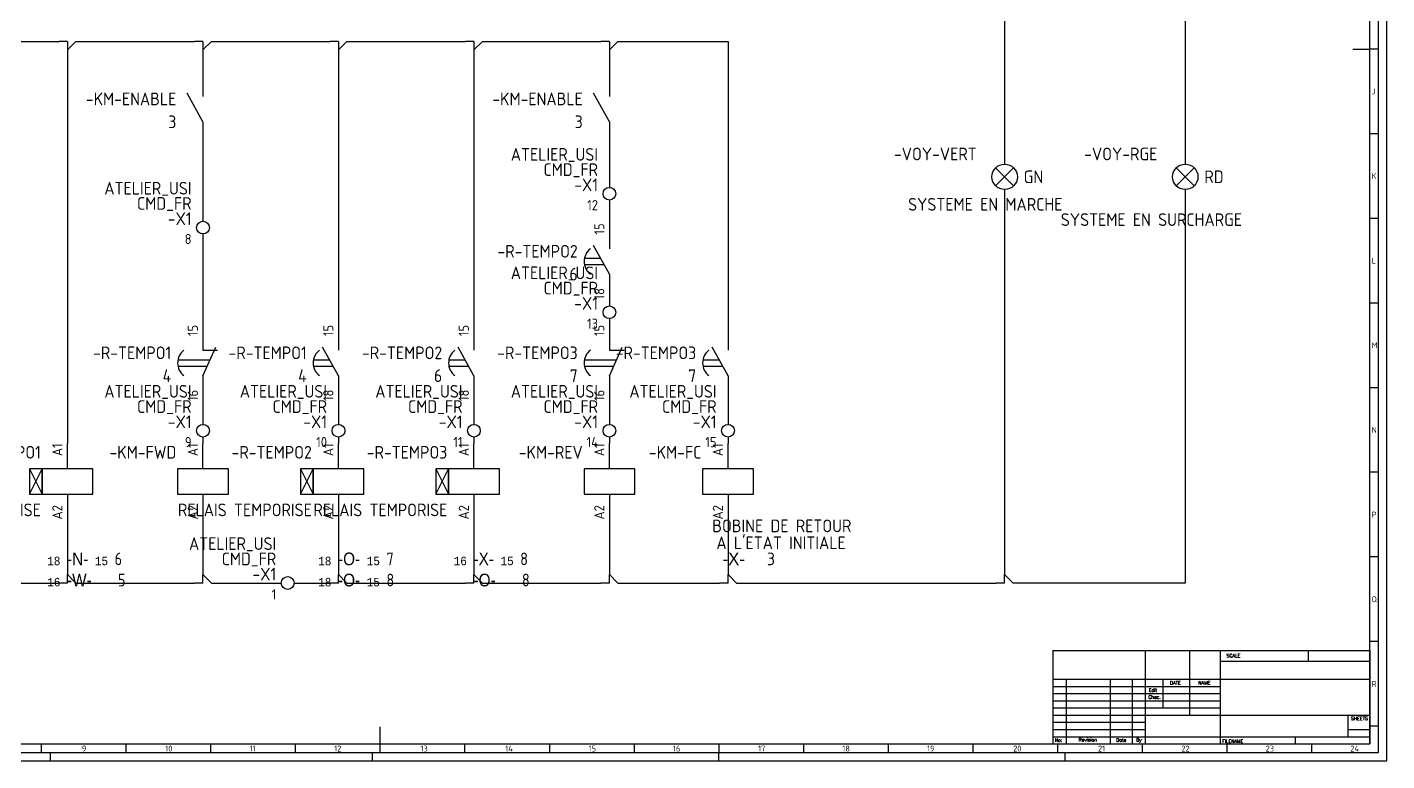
# Model space of a CAD drawing. Header units: millimetres. Extents: x -39 to 1189, y 5 to 846.
# Drawn here: x 386 to 1189, y 5 to 438 of the extents above; entities that cross this region are included whole.
import ezdxf
from ezdxf.enums import TextEntityAlignment as Align

# ---------------------------------------------------------------- set-up
doc = ezdxf.new("R2010")
doc.units = ezdxf.units.MM
doc.header["$LTSCALE"] = 12
for name, color, linetype in [('025', 1, 'Continuous'), ('035', 5, 'Continuous'), ('07', 7, 'Continuous'), ('DESC', 1, 'Continuous'), ('LOC', 8, 'Continuous'), ('MISC', 2, 'Continuous'), ('RED_2.5mm^2', 1, 'Continuous'), ('SYMS', 7, 'Continuous'), ('TAGS', 51, 'Continuous'), ('TERMS', 4, 'Continuous'), ('XREF', 7, 'Continuous'), ('XREFCHILD', 134, 'Continuous')]:
    doc.layers.add(name, color=color, linetype=linetype)
doc.styles.add('ISO Proportional', font='isocp.shx')
doc.styles.add('WD', font='romans.shx')
doc.styles.add('WD_IEC', font='ISOCP2.shx', dxfattribs={"width": 0.9, "height": 4})

# ---------------------------------------------------------------- blocks, each defined once
blk = doc.blocks.new('IEC_border_a0')
at = {"layer": '035'}
for p, q in [((1189, 0), (1189, 841)), ((1183.98, 420.5), (1179, 420.5)), ((1183.98, 420.5), (1179, 420.5)), ((1183.98, 370.5), (1179, 370.5)), ((1183.98, 320.5), (1179, 320.5)), ((1184, 270.46), (1179.02, 270.46)), ((1184, 270.46), (1179.02, 270.46)), ((1184, 220.46), (1179.02, 220.46)), ((1184, 170.46), (1179.02, 170.46)), ((1184, 120.46), (1179.02, 120.46)), ((1184, 70.46), (1179.02, 70.46)), ((1184.02, 20.42), (1179.03, 20.42)), ((394.5, 10), (394.5, 5)), ((444.5, 10), (444.5, 5)), ((494.5, 10), (494.5, 5)), ((544.5, 10), (544.5, 5)), ((594.5, 10), (594.5, 5)), ((644.5, 10), (644.5, 5)), ((694.5, 10), (694.5, 5)), ((744.5, 10), (744.5, 5)), ((744.5, 10), (744.5, 5)), ((794.5, 10), (794.5, 5)), ((844.5, 10), (844.5, 5)), ((894.5, 10), (894.5, 5)), ((944.5, 10), (944.5, 5)), ((994.5, 10), (994.5, 5)), ((1044.5, 10), (1044.5, 5)), ((1094.5, 10), (1094.5, 5)), ((1144.5, 10), (1144.5, 5)), ((0, 0), (1189, 0)), ((400, 0), (400, 5)), ((590, 0), (590, 5)), ((794.5, 0), (794.5, 5)), ((999, 0), (999, 5))]:
    blk.add_line(p, q, dxfattribs=at)
blk.add_lwpolyline([(10, 10), (1179, 10), (1179, 831), (10, 831)], close=True, dxfattribs=at)
at = {"layer": '07'}
for p, q in [((1169, 420.5), (1179, 420.5)), ((594.5, 20), (594.5, 10))]:
    blk.add_line(p, q, dxfattribs=at)
blk.add_lwpolyline([(5, 5), (1184, 5), (1184, 836), (5, 836)], close=True, dxfattribs=at)
at = {"layer": '035', "style": 'ISO Proportional'}
for s, p in [('J', (1180, 393.75)), ('K', (1180, 343.75)), ('L', (1180.02, 293.72)), ('M', (1180.02, 243.72)), ('N', (1180.02, 193.72)), ('P', (1180.02, 143.72)), ('Q', (1180.02, 93.72)), ('R', (1180.03, 43.68)), ('9', (418.46, 5.5)), ('10', (467.72, 5.5)), ('11', (517.49, 5.5)), ('12', (567.49, 5.5)), ('13', (618.42, 5.5)), ('14', (668.46, 5.5)), ('15', (717.72, 5.5)), ('16', (767.49, 5.5)), ('17', (817.72, 5.5)), ('18', (867.49, 5.5)), ('19', (917.49, 5.5)), ('20', (968.42, 5.5)), ('21', (1018.46, 5.5)), ('22', (1067.72, 5.5)), ('23', (1117.49, 5.5)), ('24', (1167.49, 5.5))]:
    blk.add_text(s, height=3.5, dxfattribs=at).set_placement(p)
blk = doc.blocks.new('IEC_tblock_a0')
at = {"layer": '035'}
for p, q in [((-106.6, 55.25), (-106.6, 17)), ((-88.4, 48.88), (0, 48.88)), ((-36.4, 55.25), (-36.4, 48.88)), ((-187.2, 34), (-88.4, 34)), ((-179.4, 38.25), (-179.4, 0)), ((-153.4, 38.25), (-153.4, 0)), ((-140.4, 38.25), (-140.4, 0)), ((-122.2, 38.25), (-122.2, 21.25)), ((-187.2, 29.75), (-88.4, 29.75)), ((-187.2, 25.5), (-88.4, 25.5)), ((-187.2, 21.25), (-88.4, 21.25)), ((-187.2, 17), (-132.6, 17)), ((-187.2, 12.75), (-132.6, 12.75)), ((-187.2, 8.5), (-132.6, 8.5)), ((-13, 8.5), (0, 8.5)), ((-187.2, 4.25), (0, 4.25)), ((-44.2, 4.25), (-44.2, 0))]:
    blk.add_line(p, q, dxfattribs=at)
at = {"layer": '07'}
for p, q in [((-187.2, 55.25), (0, 55.25)), ((-187.2, 55.25), (-187.2, 0)), ((-132.6, 55.25), (-132.6, 0)), ((-88.4, 55.25), (-88.4, 0)), ((0, 55.25), (0, 0)), ((-187.2, 38.25), (0, 38.25)), ((-132.6, 17), (0, 17)), ((-13, 17), (-13, 4.25)), ((-187.2, 0), (0, 0))]:
    blk.add_line(p, q, dxfattribs=at)
at = {"style": 'WD'}
for tag, p in [('SCALE', (-69.88, 51.07)), ('SH', (-8.74, 10.06)), ('FILENAME', (-68.15, 0.8))]:
    blk.add_attdef(tag, p, '', height=2, dxfattribs=at)
for tag, height, p in [('EDDATE', 2, (-114.97, 30.8)), ('EDBY', 2, (-98.02, 30.86)), ('PROJDESC', 5, (-45.9, 29.2)), ('CKDATE', 2, (-114.85, 26.58)), ('CKBY', 2, (-97.88, 26.3)), ('DWGDESC', 5, (-44.85, 19.72)), ('DWGNO', 3.5, (-48.54, 9.46))]:
    blk.add_attdef(tag, text='', height=height, dxfattribs=at).set_placement(p, align=Align.CENTER)
at = {"style": 'WD', "flags": 1}
blk.add_attdef('WD_TB', (-120.95, 11.91), '', height=2, dxfattribs=at)
at = {"layer": '025', "style": 'WD'}
for s, p in [('SCALE', (-80.57, 51.13)), ('NAME', (-97.74, 35.14)), ('No:', (-183.81, 1.19)), ('Revision', (-166.53, 1.47)), ('Date', (-146.79, 1.28)), ('By', (-136.33, 1.37))]:
    blk.add_text(s, height=2, dxfattribs=at).set_placement(p, align=Align.CENTER)
for s, p in [('Edit', (-130.55, 30.72)), ('DATE', (-118, 35)), ('Chec.', (-130.82, 26.72)), ('SHEETS', (-11.17, 14.05)), ('FILENAME', (-87.18, 0.61))]:
    blk.add_text(s, height=2, dxfattribs=at).set_placement(p)
blk = doc.blocks.new('HT0_124')
for p, q in [((0, 0), (-2.5, 0)), ((0, 0), (0, 2.5)), ((0, 2.5), (2.5, 0))]:
    blk.add_line(p, q)
at = {"style": 'WD_IEC', "flags": 1}
for tag, p in [('X4TERM01', (-2.5, 0)), ('X2TERM01', (0, 2.5)), ('WDWSEQ', (1.6, 1.48)), ('X1TERM01', (2.5, 0))]:
    blk.add_attdef(tag, p, '', height=0.4, dxfattribs=at)
blk = doc.blocks.new('HT0_184')
for p, q in [((0, 0), (-2.5, 0)), ((0, 0), (0, -2.5)), ((0, -2.5), (2.5, 0))]:
    blk.add_line(p, q)
at = {"style": 'WD_IEC', "flags": 1}
for tag, p in [('X4TERM01', (-2.5, 0)), ('X1TERM01', (2.5, 0)), ('X8TERM01', (0, -2.5)), ('WDWSEQ', (1.53, -1.26))]:
    blk.add_attdef(tag, p, '', height=0.4, dxfattribs=at)
blk = doc.blocks.new('VTD1N')
for p, q in [((0, 2.5), (0, 7.5)), ((-7.5, -2.5), (-5, 2.5)), ((-7.5, 2.5), (-5, -2.5)), ((0, -2.5), (0, -7.5))]:
    blk.add_line(p, q)
for points in [[(-7.5, 2.5), (-7.5, -2.5), (-5, -2.5), (-5, 2.5)], [(-5, 2.5), (-5, -2.5), (5, -2.5), (5, 2.5)]]:
    blk.add_lwpolyline(points, close=True)
at = {"style": 'WD_IEC'}
for tag, p in [('INST', (-5.25, 10.5)), ('LOC', (-5.25, 7.5)), ('TAG1', (-5.25, 4.5)), ('DESC1', (-5.25, -6.85)), ('DESC2', (-5.25, -9.85)), ('DESC3', (-5.25, -12.85))]:
    blk.add_attdef(tag, text='', height=2.5, dxfattribs=at).set_placement(p, align=Align.RIGHT)
blk.add_attdef('TERM01', text='', height=2, rotation=90, dxfattribs=at).set_placement((-1, 7.5), align=Align.RIGHT)
at = {"style": 'WD_IEC', "flags": 1}
for tag, p, height in [('X2TERM01', (0, 7.5), 0.32), ('X4LINK', (-7.5, 0), 0.32), ('ASSYCODE', (1, -4), 1), ('FAMILY', (1, -5.5), 1), ('X8TERM02', (0, -7.5), 0.32), ('CATDESC', (1, -7), 1)]:
    blk.add_attdef(tag, p, '', height=height, dxfattribs=at)
at = {"style": 'WD_IEC'}
blk.add_attdef('RATING1', text='', height=2.5, dxfattribs=at).set_placement((6.5, 2.5), align=Align.MIDDLE_LEFT)
at = {"style": 'WD_IEC', "flags": 9}
for tag, p in [('MFG', (-8.5, 1)), ('CAT', (-8.5, -1.5))]:
    blk.add_attdef(tag, text='', height=1.5, dxfattribs=at).set_placement(p, align=Align.RIGHT)
at = {"style": 'WD_IEC'}
blk.add_attdef('TERM02', (-1, -7.5), '', height=2, rotation=90, dxfattribs=at)
at = {"style": 'WD_IEC', "width": 0.9, "flags": 1}
blk.add_attdef('X1LINK', (5, 0), '', height=0.32, dxfattribs=at)
at = {"lineweight": 9, "style": 'WD_IEC'}
for tag, p in [('NO', (-5.5, -16.5)), ('NC', (-5.5, -19.5))]:
    blk.add_attdef(tag, text='', height=2.5, dxfattribs=at).set_placement(p, align=Align.TOP_RIGHT)
for tag, p in [('XREFNO', (-4, -16.5)), ('XREFNC', (-4, -19.5))]:
    blk.add_attdef(tag, text='', height=2.5, dxfattribs=at).set_placement(p, align=Align.TOP_LEFT)
blk = doc.blocks.new('VTD21N')
for p, q in [((0, 7.5), (0, 2.5)), ((0, -2.5), (-3.12, 3.12)), ((-4.94, 0.62), (-1.74, 0.62)), ((-4.94, -0.62), (-1.04, -0.62)), ((0, -2.5), (0, -7.5))]:
    blk.add_line(p, q)
blk.add_arc((-1.88, 0), 3.12, 126.8699, 233.1301)
at = {"style": 'WD_IEC'}
for tag, p in [('INST', (-6.25, 7.75)), ('LOC', (-6.25, 4.25)), ('TAG2', (-6.25, 0.75)), ('XREF', (-6.25, -3.75)), ('DESC1', (-5.25, -7.6)), ('DESC2', (-5.25, -11.1)), ('DESC3', (-5.25, -14.6))]:
    blk.add_attdef(tag, text='', height=2.5, dxfattribs=at).set_placement(p, align=Align.RIGHT)
blk.add_attdef('TERM01', text='', height=2, rotation=90, dxfattribs=at).set_placement((-1, 7.5), align=Align.RIGHT)
at = {"style": 'WD_IEC', "flags": 1}
for tag, p, height in [('X2TERM01', (0, 7.5), 0.32), ('X4LINK', (-5.75, 0), 0.32), ('X1LINK', (-0.5, 0), 0.32), ('CONTACT', (4, -4.75), 1), ('FAMILY', (4, -6.25), 1), ('COMMON', (5.25, -6), 1), ('X8TERM02', (0, -7.5), 0.32)]:
    blk.add_attdef(tag, p, '', height=height, dxfattribs=at)
at = {"style": 'WD_IEC'}
blk.add_attdef('TERM02', (-1, -7.5), '', height=2, rotation=90, dxfattribs=at)
blk = doc.blocks.new('VCR1')
for p, q in [((0, 2.5), (0, 7.5)), ((0, -2.5), (0, -7.5))]:
    blk.add_line(p, q)
blk.add_lwpolyline([(-5, 2.5), (-5, -2.5), (5, -2.5), (5, 2.5)], close=True)
at = {"style": 'WD_IEC'}
for tag, p in [('INST', (-5.25, 11.5)), ('LOC', (-5.25, 8)), ('TAG1', (-5.25, 4.5)), ('DESC1', (-5.25, -6.85)), ('DESC2', (-5.25, -10.35)), ('DESC3', (-5.25, -13.85))]:
    blk.add_attdef(tag, text='', height=2.5, dxfattribs=at).set_placement(p, align=Align.RIGHT)
blk.add_attdef('TERM01', text='', height=2, rotation=90, dxfattribs=at).set_placement((-1, 7.5), align=Align.RIGHT)
at = {"style": 'WD_IEC', "flags": 1}
for tag, p, height in [('X2TERM01', (0, 7.5), 0.32), ('X4LINK', (-5, 0), 0.32), ('X1LINK', (5, 0), 0.32), ('ASSYCODE', (1, -4), 1), ('FAMILY', (1, -5.5), 1), ('X8TERM02', (0, -7.5), 0.32), ('CATDESC', (1, -7), 1)]:
    blk.add_attdef(tag, p, '', height=height, dxfattribs=at)
at = {"style": 'WD_IEC', "flags": 9}
for tag, p in [('MFG', (-6, 1)), ('CAT', (-6, -1.5))]:
    blk.add_attdef(tag, text='', height=1.5, dxfattribs=at).set_placement(p, align=Align.RIGHT)
at = {"style": 'WD_IEC'}
blk.add_attdef('TERM02', (-1, -7.5), '', height=2, rotation=90, dxfattribs=at)
at = {"lineweight": 9, "style": 'WD_IEC'}
for tag, p in [('NO', (-5.5, -16.5)), ('NC', (-5.5, -20))]:
    blk.add_attdef(tag, text='', height=2.5, dxfattribs=at).set_placement(p, align=Align.TOP_RIGHT)
for tag, p in [('XREFNO', (-4, -16.5)), ('XREFNC', (-4, -20))]:
    blk.add_attdef(tag, text='', height=2.5, dxfattribs=at).set_placement(p, align=Align.TOP_LEFT)
blk = doc.blocks.new('VTD22N')
for p, q in [((0, 7.5), (0, 2.5)), ((0, -2.5), (2.5, 3.12)), ((-4.94, 0.62), (1.39, 0.62)), ((0, 2.5), (2.87, 2.5)), ((-4.94, -0.62), (0.83, -0.62)), ((0, -2.5), (0, -7.5))]:
    blk.add_line(p, q)
blk.add_arc((-1.88, 0), 3.12, 126.8699, 233.1301)
at = {"style": 'WD_IEC'}
for tag, p in [('INST', (-6.25, 7.75)), ('LOC', (-6.25, 4.25)), ('TAG2', (-6.25, 0.75)), ('XREF', (-6.25, -3.75)), ('DESC1', (-5.25, -7.6)), ('DESC2', (-5.25, -11.1)), ('DESC3', (-5.25, -14.6))]:
    blk.add_attdef(tag, text='', height=2.5, dxfattribs=at).set_placement(p, align=Align.RIGHT)
blk.add_attdef('TERM01', text='', height=2, rotation=90, dxfattribs=at).set_placement((-1, 7.5), align=Align.RIGHT)
at = {"style": 'WD_IEC', "flags": 1}
for tag, p, height in [('X2TERM01', (0, 7.5), 0.32), ('X4LINK', (-5.75, 0), 0.32), ('X1LINK', (1.11, 0), 0.32), ('CONTACT', (4, -4.75), 1), ('FAMILY', (4, -6.25), 1), ('COMMON', (5.25, -6), 1), ('X8TERM02', (0, -7.5), 0.32)]:
    blk.add_attdef(tag, p, '', height=height, dxfattribs=at)
at = {"style": 'WD_IEC'}
blk.add_attdef('TERM02', (-1, -7.5), '', height=2, rotation=90, dxfattribs=at)
blk = doc.blocks.new('VCR21')
for p, q in [((0, 7.5), (0, 2.5)), ((0, -2.5), (-3.12, 3.12)), ((0, -2.5), (0, -7.5))]:
    blk.add_line(p, q)
at = {"style": 'WD_IEC'}
for tag, p in [('INST', (-5.25, 6.75)), ('LOC', (-5.25, 3.75)), ('TAG2', (-5.25, 0.75)), ('XREF', (-5.25, -3.75)), ('DESC1', (-5.25, -6.75)), ('DESC2', (-5.25, -9.75)), ('DESC3', (-5.25, -12.75))]:
    blk.add_attdef(tag, text='', height=2.5, dxfattribs=at).set_placement(p, align=Align.RIGHT)
blk.add_attdef('TERM01', text='', height=2, rotation=90, dxfattribs=at).set_placement((-1, 7.5), align=Align.RIGHT)
at = {"style": 'WD_IEC', "flags": 1}
for tag, p, height in [('X2TERM01', (0, 7.5), 0.32), ('X4LINK', (-2.75, 0), 0.32), ('X1LINK', (-0.5, 0), 0.32), ('CONTACT', (4, -3.5), 1), ('FAMILY', (4, -5), 1), ('COMMON', (5.25, -4.75), 1), ('X8TERM02', (0, -7.5), 0.32)]:
    blk.add_attdef(tag, p, '', height=height, dxfattribs=at)
at = {"style": 'WD_IEC'}
blk.add_attdef('TERM02', (-1, -7.5), '', height=2, rotation=90, dxfattribs=at)
blk = doc.blocks.new('VLT1G')
for p, q in [((0, 7.5), (0, 2.5)), ((-1.77, -1.77), (1.77, 1.77)), ((1.77, -1.77), (-1.77, 1.77)), ((0, -2.5), (0, -7.5))]:
    blk.add_line(p, q)
blk.add_circle((0, 0), 2.5)
at = {"style": 'WD_IEC'}
for tag, p in [('INST', (-5.5, 10.25)), ('LOC', (-5.5, 6.75)), ('TAG1', (-5.5, 3.25)), ('DESC1', (-5.5, -6.35)), ('DESC2', (-5.5, -9.85)), ('DESC3', (-5.5, -13.35))]:
    blk.add_attdef(tag, text='', height=2.5, dxfattribs=at).set_placement(p, align=Align.RIGHT)
blk.add_attdef('TERM01', text='', height=2, rotation=90, dxfattribs=at).set_placement((-1, 7.5), align=Align.RIGHT)
at = {"style": 'WD_IEC', "flags": 1}
for tag, p, height in [('X2TERM01', (0, 7.5), 0.32), ('X4LINK', (-3, 0), 0.32), ('X1LINK', (3, 0), 0.32), ('ASSYCODE', (1, -4), 1), ('FAMILY', (1, -5.5), 1), ('X8TERM02', (0, -7.5), 0.32), ('CATDESC', (1, -7), 1)]:
    blk.add_attdef(tag, p, '', height=height, dxfattribs=at)
at = {"style": 'WD_IEC', "flags": 9}
for tag, p in [('MFG', (-6, -0.25)), ('CAT', (-6, -2.75))]:
    blk.add_attdef(tag, text='', height=1.5, dxfattribs=at).set_placement(p, align=Align.RIGHT)
at = {"style": 'WD_IEC'}
blk.add_attdef('TERM02', (-1, -7.5), '', height=2, rotation=90, dxfattribs=at)
at = {"lineweight": 13, "style": 'WD_IEC'}
blk.add_attdef('COLOR', text='', height=2.5, dxfattribs=at).set_placement((3.75, 0), align=Align.MIDDLE_LEFT)
at = {"lineweight": 15, "style": 'WD_IEC'}
for tag, p in [('XREF', (-5.5, -18)), ('WDTAGALT', (-5.5, -21))]:
    blk.add_attdef(tag, text='', height=2.5, dxfattribs=at).set_placement(p, align=Align.RIGHT)
blk = doc.blocks.new('VLT1R')
for p, q in [((0, 7.5), (0, 2.5)), ((-1.77, -1.77), (1.77, 1.77)), ((1.77, -1.77), (-1.77, 1.77)), ((0, -2.5), (0, -7.5))]:
    blk.add_line(p, q)
blk.add_circle((0, 0), 2.5)
at = {"style": 'WD_IEC'}
for tag, p in [('INST', (-5.5, 10.25)), ('LOC', (-5.5, 6.75)), ('TAG1', (-5.5, 3.25)), ('DESC1', (-5.5, -6.35)), ('DESC2', (-5.5, -9.85)), ('DESC3', (-5.5, -13.35))]:
    blk.add_attdef(tag, text='', height=2.5, dxfattribs=at).set_placement(p, align=Align.RIGHT)
blk.add_attdef('TERM01', text='', height=2, rotation=90, dxfattribs=at).set_placement((-1, 7.5), align=Align.RIGHT)
at = {"style": 'WD_IEC', "flags": 1}
for tag, p, height in [('X2TERM01', (0, 7.5), 0.32), ('X4LINK', (-3, 0), 0.32), ('X1LINK', (3, 0), 0.32), ('ASSYCODE', (1, -4), 1), ('FAMILY', (1, -5.5), 1), ('X8TERM02', (0, -7.5), 0.32), ('CATDESC', (1, -7), 1)]:
    blk.add_attdef(tag, p, '', height=height, dxfattribs=at)
at = {"style": 'WD_IEC', "flags": 9}
for tag, p in [('MFG', (-6, -0.25)), ('CAT', (-6, -2.75))]:
    blk.add_attdef(tag, text='', height=1.5, dxfattribs=at).set_placement(p, align=Align.RIGHT)
at = {"style": 'WD_IEC'}
blk.add_attdef('TERM02', (-1, -7.5), '', height=2, rotation=90, dxfattribs=at)
at = {"lineweight": 13, "style": 'WD_IEC'}
blk.add_attdef('COLOR', text='', height=2.5, dxfattribs=at).set_placement((3.75, 0), align=Align.MIDDLE_LEFT)
at = {"lineweight": 15, "style": 'WD_IEC'}
for tag, p in [('XREF', (-5.5, -18)), ('WDTAGALT', (-5.5, -22))]:
    blk.add_attdef(tag, text='', height=2.5, dxfattribs=at).set_placement(p, align=Align.RIGHT)
blk = doc.blocks.new('HT0002')
blk.add_circle((0, 0), 1.25)
at = {"style": 'WD_IEC', "flags": 1}
for tag, p, height in [('ASSYCODE', (2.75, 10.75), 1), ('CATDESC', (2.75, 9.25), 1), ('MFG', (2.75, 7.25), 1.5), ('CAT', (2.75, 4.75), 1.5), ('X4PIN01', (-1.25, 1), 0.25), ('X4TERM01', (-1.25, 0), 0.25), ('X4TERMDESC01', (-1.25, 0.5), 0.4), ('STRIPSEQ', (0, 0), 0.025), ('X2PIN01', (0, 2.25), 0.25), ('X2TERM01', (0, 1.25), 0.25), ('X8PIN01', (0, -0.25), 0.25), ('X2TERMDESC01', (0, 1.75), 0.4), ('X1PIN01', (1.25, 1), 0.25), ('X1TERM01', (1.25, 0), 0.25), ('X1TERMDESC01', (1.25, 0.5), 0.4), ('LINKTERM', (0, -0.04), 0.025), ('X8TERM01', (0, -1.25), 0.25), ('X8TERMDESC01', (0, -0.75), 0.4)]:
    blk.add_attdef(tag, p, '', height=height, dxfattribs=at)
at = {"style": 'WD_IEC'}
for tag, p in [('INST', (-2.25, 6.5)), ('LOC', (-2.25, 3.5)), ('DESC1', (-2.25, -6.25)), ('DESC2', (-2.25, -9.25)), ('DESC3', (-2.25, -12.25))]:
    blk.add_attdef(tag, text='', height=2.5, dxfattribs=at).set_placement(p, align=Align.RIGHT)
at = {"style": 'WD_IEC', "flags": 8}
for tag, height, p in [('TAGSTRIP', 2.5, (-2.25, 0.5)), ('TERM01', 2, (-2.25, -3.25))]:
    blk.add_attdef(tag, text='', height=height, dxfattribs=at).set_placement(p, align=Align.RIGHT)
blk = doc.blocks.new('VT0002')
blk.add_circle((0, 0), 1.25)
at = {"style": 'WD_IEC', "flags": 1}
for tag, p, height in [('ASSYCODE', (2.75, 10.75), 1), ('CATDESC', (2.75, 9.25), 1), ('MFG', (2.75, 7.25), 1.5), ('CAT', (2.75, 4.75), 1.5), ('X4PIN01', (-1.25, 1), 0.25), ('X4TERM01', (-1.25, 0), 0.25), ('X4TERMDESC01', (-1.25, 0.5), 0.4), ('STRIPSEQ', (0, 0), 0.025), ('X2PIN01', (0, 2.25), 0.25), ('X2TERM01', (0, 1.25), 0.25), ('X8PIN01', (0, -0.25), 0.25), ('X2TERMDESC01', (0, 1.75), 0.4), ('X1PIN01', (1.25, 1), 0.25), ('X1TERM01', (1.25, 0), 0.25), ('X1TERMDESC01', (1.25, 0.5), 0.4), ('LINKTERM', (0, -0.04), 0.025), ('X8TERM01', (0, -1.25), 0.25), ('X8TERMDESC01', (0, -0.75), 0.4)]:
    blk.add_attdef(tag, p, '', height=height, dxfattribs=at)
at = {"style": 'WD_IEC'}
for tag, p in [('INST', (-2.25, 6.5)), ('LOC', (-2.25, 3.5)), ('DESC1', (-2.25, -6.25)), ('DESC2', (-2.25, -9.25)), ('DESC3', (-2.25, -12.25))]:
    blk.add_attdef(tag, text='', height=2.5, dxfattribs=at).set_placement(p, align=Align.RIGHT)
at = {"style": 'WD_IEC', "flags": 8}
for tag, height, p in [('TAGSTRIP', 2.5, (-2.25, 0.5)), ('TERM01', 2, (-2.25, -3.25))]:
    blk.add_attdef(tag, text='', height=height, dxfattribs=at).set_placement(p, align=Align.RIGHT)

msp = doc.modelspace()

# ---------------------------------------------------------------- linework, layer by layer
at = {"layer": 'RED_2.5mm^2'}
for p, q in [((963.35, 476.25), (963.35, 372.5)), ((1070, 476.25), (1070, 372.5)), ((360, 430), (405, 430)), ((415, 430), (485, 430)), ((495, 430), (565, 430)), ((575, 430), (645, 430)), ((655, 430), (725, 430)), ((735, 430), (800, 430)), ((800, 430), (800, 262.5)), ((410, 425), (410, 192.5)), ((490, 425), (490, 412.5)), ((570, 425), (570, 262.5)), ((650, 425), (650, 262.5)), ((730, 425), (730, 412.5)), ((490, 367.5), (490, 323.75)), ((730, 367.5), (730, 343.75)), ((730, 336.25), (730, 322.5)), ((963.35, 327.5), (963.35, 115)), ((1070, 327.5), (1070, 110)), ((490, 316.25), (490, 262.5)), ((730, 277.5), (730, 273.75)), ((730, 266.25), (730, 262.5)), ((490, 217.5), (490, 203.75)), ((570, 217.5), (570, 203.75)), ((650, 217.5), (650, 203.75)), ((730, 217.5), (730, 203.75)), ((800, 217.5), (800, 203.75)), ((490, 196.25), (490, 192.5)), ((570, 196.25), (570, 192.5)), ((650, 196.25), (650, 192.5)), ((730, 196.25), (730, 192.5)), ((800, 196.25), (800, 192.5)), ((410, 147.5), (410, 115)), ((490, 147.5), (490, 115)), ((570, 147.5), (570, 115)), ((650, 147.5), (650, 115)), ((730, 147.5), (730, 115)), ((800, 147.5), (800, 115)), ((295, 110), (405, 110)), ((415, 110), (485, 110)), ((495, 110), (536.25, 110)), ((543.75, 110), (565, 110)), ((575, 110), (645, 110)), ((655, 110), (725, 110)), ((735, 110), (795, 110)), ((805, 110), (958.35, 110)), ((970.25, 110), (968.35, 110)), ((975.51, 110), (970.25, 110)), ((1070, 110), (975.51, 110))]:
    msp.add_line(p, q, dxfattribs=at)

# ---------------------------------------------------------------- block references
for name, p in [('IEC_border_a0', (0, 4.94)), ('IEC_tblock_a0', (1179, 14.94))]:
    msp.add_blockref(name, p)
at = {"layer": 'RED_2.5mm^2', "xscale": 2, "yscale": 2, "zscale": 2}
for name, p in [('HT0_184', (410, 430)), ('HT0_184', (490, 430)), ('HT0_184', (570, 430)), ('HT0_184', (650, 430)), ('HT0_184', (730, 430)), ('HT0_124', (410, 110)), ('HT0_124', (490, 110)), ('HT0_124', (570, 110)), ('HT0_124', (650, 110)), ('HT0_124', (730, 110)), ('HT0_124', (800, 110)), ('HT0_124', (963.35, 110))]:
    msp.add_blockref(name, p, dxfattribs=at)
at = {"layer": 'SYMS'}
ref = msp.add_blockref('VCR21', (490, 390), dxfattribs=dict(at, xscale=3, yscale=3, zscale=3))
ref.add_attrib('XREF', '3', dxfattribs={"layer": 'XREFCHILD', "height": 7.5, "style": 'WD_IEC'}).set_placement((474.25, 378.75), align=Align.RIGHT)
ref.add_attrib('TAG2', '-KM-ENABLE', dxfattribs={"layer": 'TAGS', "height": 7.5, "style": 'WD_IEC'}).set_placement((474.25, 392.25), align=Align.RIGHT)
ref = msp.add_blockref('VCR21', (730, 390), dxfattribs=dict(at, xscale=3, yscale=3, zscale=3))
ref.add_attrib('XREF', '3', dxfattribs={"layer": 'XREFCHILD', "height": 7.5, "style": 'WD_IEC'}).set_placement((714.25, 378.75), align=Align.RIGHT)
ref.add_attrib('TAG2', '-KM-ENABLE', dxfattribs={"layer": 'TAGS', "height": 7.5, "style": 'WD_IEC'}).set_placement((714.25, 392.25), align=Align.RIGHT)
ref = msp.add_blockref('VLT1G', (963.35, 350), dxfattribs=dict(at, xscale=3, yscale=3, zscale=3))
ref.add_attrib('DESC1', 'SYSTEME EN MARCHE', dxfattribs={"layer": 'DESC', "height": 7.5, "style": 'WD_IEC'}).set_placement((997.48, 330), align=Align.RIGHT)
ref.add_attrib('COLOR', 'GN', dxfattribs={"layer": 'MISC', "lineweight": 13, "height": 7.5, "style": 'WD_IEC'}).set_placement((974.6, 350), align=Align.MIDDLE_LEFT)
ref.add_attrib('TAG1', '-VOY-VERT', dxfattribs={"layer": 'TAGS', "height": 7.5, "style": 'WD_IEC'}).set_placement((946.85, 359.75), align=Align.RIGHT)
ref = msp.add_blockref('VLT1R', (1070, 350), dxfattribs=dict(at, xscale=3, yscale=3, zscale=3))
ref.add_attrib('DESC1', 'SYSTEME EN SURCHARGE', dxfattribs={"layer": 'DESC', "height": 7.5, "style": 'WD_IEC'}).set_placement((1103.5, 320.95), align=Align.RIGHT)
ref.add_attrib('COLOR', 'RD', dxfattribs={"layer": 'MISC', "lineweight": 13, "height": 7.5, "style": 'WD_IEC'}).set_placement((1081.25, 350), align=Align.MIDDLE_LEFT)
ref.add_attrib('TAG1', '-VOY-RGE', dxfattribs={"layer": 'TAGS', "height": 7.5, "style": 'WD_IEC'}).set_placement((1053.5, 359.75), align=Align.RIGHT)
ref = msp.add_blockref('VT0002', (730, 340), dxfattribs=dict(at, xscale=3, yscale=3, zscale=3))
ref.add_attrib('TERM01', '12', dxfattribs={"layer": 'TERMS', "height": 6, "style": 'WD_IEC', "flags": 8}).set_placement((723.25, 330.25), align=Align.RIGHT)
ref.add_attrib('LOC', 'CMD_FR', dxfattribs={"layer": 'LOC', "height": 7.5, "style": 'WD_IEC'}).set_placement((723.25, 350.5), align=Align.RIGHT)
ref.add_attrib('INST', 'ATELIER_USI', dxfattribs={"layer": 'LOC', "height": 7.5, "style": 'WD_IEC'}).set_placement((723.25, 359.5), align=Align.RIGHT)
ref.add_attrib('TAGSTRIP', '-X1', dxfattribs={"layer": 'TAGS', "height": 7.5, "style": 'WD_IEC', "flags": 8}).set_placement((723.25, 341.5), align=Align.RIGHT)
ref = msp.add_blockref('VT0002', (490, 320), dxfattribs=dict(at, xscale=3, yscale=3, zscale=3))
ref.add_attrib('TERM01', '8', dxfattribs={"layer": 'TERMS', "height": 6, "style": 'WD_IEC', "flags": 8}).set_placement((483.25, 310.25), align=Align.RIGHT)
ref.add_attrib('LOC', 'CMD_FR', dxfattribs={"layer": 'LOC', "height": 7.5, "style": 'WD_IEC'}).set_placement((483.25, 330.5), align=Align.RIGHT)
ref.add_attrib('INST', 'ATELIER_USI', dxfattribs={"layer": 'LOC', "height": 7.5, "style": 'WD_IEC'}).set_placement((483.25, 339.5), align=Align.RIGHT)
ref.add_attrib('TAGSTRIP', '-X1', dxfattribs={"layer": 'TAGS', "height": 7.5, "style": 'WD_IEC', "flags": 8}).set_placement((483.25, 321.5), align=Align.RIGHT)
ref = msp.add_blockref('VTD21N', (730, 300), dxfattribs=dict(at, xscale=3, yscale=3, zscale=3))
ref.add_attrib('TERM02', '18', (727, 277.5), dxfattribs={"layer": 'TERMS', "height": 6, "rotation": 90, "style": 'WD_IEC'})
ref.add_attrib('TERM01', '15', dxfattribs={"layer": 'TERMS', "height": 6, "rotation": 90, "style": 'WD_IEC'}).set_placement((727, 322.5), align=Align.RIGHT)
ref.add_attrib('XREF', '6', dxfattribs={"layer": 'XREFCHILD', "height": 7.5, "style": 'WD_IEC'}).set_placement((711.25, 288.75), align=Align.RIGHT)
ref.add_attrib('TAG2', '-R-TEMPO2', dxfattribs={"layer": 'TAGS', "height": 7.5, "style": 'WD_IEC'}).set_placement((711.25, 302.25), align=Align.RIGHT)
ref = msp.add_blockref('VT0002', (730, 270), dxfattribs=dict(at, xscale=3, yscale=3, zscale=3))
ref.add_attrib('TERM01', '13', dxfattribs={"layer": 'TERMS', "height": 6, "style": 'WD_IEC', "flags": 8}).set_placement((723.25, 260.25), align=Align.RIGHT)
ref.add_attrib('LOC', 'CMD_FR', dxfattribs={"layer": 'LOC', "height": 7.5, "style": 'WD_IEC'}).set_placement((723.25, 280.5), align=Align.RIGHT)
ref.add_attrib('INST', 'ATELIER_USI', dxfattribs={"layer": 'LOC', "height": 7.5, "style": 'WD_IEC'}).set_placement((723.25, 289.5), align=Align.RIGHT)
ref.add_attrib('TAGSTRIP', '-X1', dxfattribs={"layer": 'TAGS', "height": 7.5, "style": 'WD_IEC', "flags": 8}).set_placement((723.25, 271.5), align=Align.RIGHT)
ref = msp.add_blockref('VTD22N', (490, 240), dxfattribs=dict(at, xscale=3, yscale=3, zscale=3))
ref.add_attrib('TERM02', '16', (487, 217.5), dxfattribs={"layer": 'TERMS', "height": 6, "rotation": 90, "style": 'WD_IEC'})
ref.add_attrib('TERM01', '15', dxfattribs={"layer": 'TERMS', "height": 6, "rotation": 90, "style": 'WD_IEC'}).set_placement((487, 262.5), align=Align.RIGHT)
ref.add_attrib('XREF', '4', dxfattribs={"layer": 'XREFCHILD', "height": 7.5, "style": 'WD_IEC'}).set_placement((471.25, 228.75), align=Align.RIGHT)
ref.add_attrib('TAG2', '-R-TEMPO1', dxfattribs={"layer": 'TAGS', "height": 7.5, "style": 'WD_IEC'}).set_placement((471.25, 242.25), align=Align.RIGHT)
ref = msp.add_blockref('VTD21N', (570, 240), dxfattribs=dict(at, xscale=3, yscale=3, zscale=3))
ref.add_attrib('TERM02', '18', (567, 217.5), dxfattribs={"layer": 'TERMS', "height": 6, "rotation": 90, "style": 'WD_IEC'})
ref.add_attrib('TERM01', '15', dxfattribs={"layer": 'TERMS', "height": 6, "rotation": 90, "style": 'WD_IEC'}).set_placement((567, 262.5), align=Align.RIGHT)
ref.add_attrib('XREF', '4', dxfattribs={"layer": 'XREFCHILD', "height": 7.5, "style": 'WD_IEC'}).set_placement((551.25, 228.75), align=Align.RIGHT)
ref.add_attrib('TAG2', '-R-TEMPO1', dxfattribs={"layer": 'TAGS', "height": 7.5, "style": 'WD_IEC'}).set_placement((551.25, 242.25), align=Align.RIGHT)
ref = msp.add_blockref('VTD21N', (650, 240), dxfattribs=dict(at, xscale=3, yscale=3, zscale=3))
ref.add_attrib('TERM02', '18', (647, 217.5), dxfattribs={"layer": 'TERMS', "height": 6, "rotation": 90, "style": 'WD_IEC'})
ref.add_attrib('TERM01', '15', dxfattribs={"layer": 'TERMS', "height": 6, "rotation": 90, "style": 'WD_IEC'}).set_placement((647, 262.5), align=Align.RIGHT)
ref.add_attrib('XREF', '6', dxfattribs={"layer": 'XREFCHILD', "height": 7.5, "style": 'WD_IEC'}).set_placement((631.25, 228.75), align=Align.RIGHT)
ref.add_attrib('TAG2', '-R-TEMPO2', dxfattribs={"layer": 'TAGS', "height": 7.5, "style": 'WD_IEC'}).set_placement((631.25, 242.25), align=Align.RIGHT)
ref = msp.add_blockref('VTD22N', (730, 240), dxfattribs=dict(at, xscale=3, yscale=3, zscale=3))
ref.add_attrib('TERM02', '16', (727, 217.5), dxfattribs={"layer": 'TERMS', "height": 6, "rotation": 90, "style": 'WD_IEC'})
ref.add_attrib('TERM01', '15', dxfattribs={"layer": 'TERMS', "height": 6, "rotation": 90, "style": 'WD_IEC'}).set_placement((727, 262.5), align=Align.RIGHT)
ref.add_attrib('XREF', '7', dxfattribs={"layer": 'XREFCHILD', "height": 7.5, "style": 'WD_IEC'}).set_placement((711.25, 228.75), align=Align.RIGHT)
ref.add_attrib('TAG2', '-R-TEMPO3', dxfattribs={"layer": 'TAGS', "height": 7.5, "style": 'WD_IEC'}).set_placement((711.25, 242.25), align=Align.RIGHT)
ref = msp.add_blockref('VTD21N', (800, 240), dxfattribs=dict(at, xscale=3, yscale=3, zscale=3))
ref.add_attrib('XREF', '7', dxfattribs={"layer": 'XREFCHILD', "height": 7.5, "style": 'WD_IEC'}).set_placement((781.25, 228.75), align=Align.RIGHT)
ref.add_attrib('TAG2', '-R-TEMPO3', dxfattribs={"layer": 'TAGS', "height": 7.5, "style": 'WD_IEC'}).set_placement((781.25, 242.25), align=Align.RIGHT)
ref = msp.add_blockref('VT0002', (490, 200), dxfattribs=dict(at, xscale=3, yscale=3, zscale=3))
ref.add_attrib('TERM01', '9', dxfattribs={"layer": 'TERMS', "height": 6, "style": 'WD_IEC', "flags": 8}).set_placement((483.25, 190.25), align=Align.RIGHT)
ref.add_attrib('LOC', 'CMD_FR', dxfattribs={"layer": 'LOC', "height": 7.5, "style": 'WD_IEC'}).set_placement((483.25, 210.5), align=Align.RIGHT)
ref.add_attrib('INST', 'ATELIER_USI', dxfattribs={"layer": 'LOC', "height": 7.5, "style": 'WD_IEC'}).set_placement((483.25, 219.5), align=Align.RIGHT)
ref.add_attrib('TAGSTRIP', '-X1', dxfattribs={"layer": 'TAGS', "height": 7.5, "style": 'WD_IEC', "flags": 8}).set_placement((483.25, 201.5), align=Align.RIGHT)
ref = msp.add_blockref('VT0002', (570, 200), dxfattribs=dict(at, xscale=3, yscale=3, zscale=3))
ref.add_attrib('TERM01', '10', dxfattribs={"layer": 'TERMS', "height": 6, "style": 'WD_IEC', "flags": 8}).set_placement((563.25, 190.25), align=Align.RIGHT)
ref.add_attrib('LOC', 'CMD_FR', dxfattribs={"layer": 'LOC', "height": 7.5, "style": 'WD_IEC'}).set_placement((563.25, 210.5), align=Align.RIGHT)
ref.add_attrib('INST', 'ATELIER_USI', dxfattribs={"layer": 'LOC', "height": 7.5, "style": 'WD_IEC'}).set_placement((563.25, 219.5), align=Align.RIGHT)
ref.add_attrib('TAGSTRIP', '-X1', dxfattribs={"layer": 'TAGS', "height": 7.5, "style": 'WD_IEC', "flags": 8}).set_placement((563.25, 201.5), align=Align.RIGHT)
ref = msp.add_blockref('VT0002', (650, 200), dxfattribs=dict(at, xscale=3, yscale=3, zscale=3))
ref.add_attrib('TERM01', '11', dxfattribs={"layer": 'TERMS', "height": 6, "style": 'WD_IEC', "flags": 8}).set_placement((643.25, 190.25), align=Align.RIGHT)
ref.add_attrib('LOC', 'CMD_FR', dxfattribs={"layer": 'LOC', "height": 7.5, "style": 'WD_IEC'}).set_placement((643.25, 210.5), align=Align.RIGHT)
ref.add_attrib('INST', 'ATELIER_USI', dxfattribs={"layer": 'LOC', "height": 7.5, "style": 'WD_IEC'}).set_placement((643.25, 219.5), align=Align.RIGHT)
ref.add_attrib('TAGSTRIP', '-X1', dxfattribs={"layer": 'TAGS', "height": 7.5, "style": 'WD_IEC', "flags": 8}).set_placement((643.25, 201.5), align=Align.RIGHT)
ref = msp.add_blockref('VT0002', (730, 200), dxfattribs=dict(at, xscale=3, yscale=3, zscale=3))
ref.add_attrib('TERM01', '14', dxfattribs={"layer": 'TERMS', "height": 6, "style": 'WD_IEC', "flags": 8}).set_placement((723.25, 190.25), align=Align.RIGHT)
ref.add_attrib('LOC', 'CMD_FR', dxfattribs={"layer": 'LOC', "height": 7.5, "style": 'WD_IEC'}).set_placement((723.25, 210.5), align=Align.RIGHT)
ref.add_attrib('INST', 'ATELIER_USI', dxfattribs={"layer": 'LOC', "height": 7.5, "style": 'WD_IEC'}).set_placement((723.25, 219.5), align=Align.RIGHT)
ref.add_attrib('TAGSTRIP', '-X1', dxfattribs={"layer": 'TAGS', "height": 7.5, "style": 'WD_IEC', "flags": 8}).set_placement((723.25, 201.5), align=Align.RIGHT)
ref = msp.add_blockref('VT0002', (800, 200), dxfattribs=dict(at, xscale=3, yscale=3, zscale=3))
ref.add_attrib('TERM01', '15', dxfattribs={"layer": 'TERMS', "height": 6, "style": 'WD_IEC', "flags": 8}).set_placement((793.25, 190.25), align=Align.RIGHT)
ref.add_attrib('LOC', 'CMD_FR', dxfattribs={"layer": 'LOC', "height": 7.5, "style": 'WD_IEC'}).set_placement((793.25, 210.5), align=Align.RIGHT)
ref.add_attrib('INST', 'ATELIER_USI', dxfattribs={"layer": 'LOC', "height": 7.5, "style": 'WD_IEC'}).set_placement((793.25, 219.5), align=Align.RIGHT)
ref.add_attrib('TAGSTRIP', '-X1', dxfattribs={"layer": 'TAGS', "height": 7.5, "style": 'WD_IEC', "flags": 8}).set_placement((793.25, 201.5), align=Align.RIGHT)
ref = msp.add_blockref('VTD1N', (410, 170), dxfattribs=dict(at, xscale=3, yscale=3, zscale=3))
ref.add_attrib('TERM02', 'A2', (407, 147.5), dxfattribs={"layer": 'TERMS', "height": 6, "rotation": 90, "style": 'WD_IEC'})
ref.add_attrib('TERM01', 'A1', dxfattribs={"layer": 'TERMS', "height": 6, "rotation": 90, "style": 'WD_IEC'}).set_placement((407, 192.5), align=Align.RIGHT)
ref.add_attrib('DESC1', 'RELAIS TEMPORISE', dxfattribs={"layer": 'DESC', "height": 7.5, "style": 'WD_IEC'}).set_placement((394.25, 149.45), align=Align.RIGHT)
ref.add_attrib('TAG1', '-R-TEMPO1', dxfattribs={"layer": 'TAGS', "height": 7.5, "style": 'WD_IEC'}).set_placement((394.25, 183.5), align=Align.RIGHT)
ref = msp.add_blockref('VCR1', (490, 170), dxfattribs=dict(at, xscale=3, yscale=3, zscale=3))
ref.add_attrib('TERM02', 'A2', (487, 147.5), dxfattribs={"layer": 'TERMS', "height": 6, "rotation": 90, "style": 'WD_IEC'})
ref.add_attrib('TERM01', 'A1', dxfattribs={"layer": 'TERMS', "height": 6, "rotation": 90, "style": 'WD_IEC'}).set_placement((487, 192.5), align=Align.RIGHT)
ref.add_attrib('TAG1', '-KM-FWD', dxfattribs={"layer": 'TAGS', "height": 7.5, "style": 'WD_IEC'}).set_placement((474.25, 183.5), align=Align.RIGHT)
ref = msp.add_blockref('VTD1N', (570, 170), dxfattribs=dict(at, xscale=3, yscale=3, zscale=3))
ref.add_attrib('TERM02', 'A2', (567, 147.5), dxfattribs={"layer": 'TERMS', "height": 6, "rotation": 90, "style": 'WD_IEC'})
ref.add_attrib('TERM01', 'A1', dxfattribs={"layer": 'TERMS', "height": 6, "rotation": 90, "style": 'WD_IEC'}).set_placement((567, 192.5), align=Align.RIGHT)
ref.add_attrib('DESC1', 'RELAIS TEMPORISE', dxfattribs={"layer": 'DESC', "height": 7.5, "style": 'WD_IEC'}).set_placement((554.25, 149.45), align=Align.RIGHT)
ref.add_attrib('TAG1', '-R-TEMPO2', dxfattribs={"layer": 'TAGS', "height": 7.5, "style": 'WD_IEC'}).set_placement((554.25, 183.5), align=Align.RIGHT)
ref = msp.add_blockref('VTD1N', (650, 170), dxfattribs=dict(at, xscale=3, yscale=3, zscale=3))
ref.add_attrib('TERM02', 'A2', (647, 147.5), dxfattribs={"layer": 'TERMS', "height": 6, "rotation": 90, "style": 'WD_IEC'})
ref.add_attrib('TERM01', 'A1', dxfattribs={"layer": 'TERMS', "height": 6, "rotation": 90, "style": 'WD_IEC'}).set_placement((647, 192.5), align=Align.RIGHT)
ref.add_attrib('DESC1', 'RELAIS TEMPORISE', dxfattribs={"layer": 'DESC', "height": 7.5, "style": 'WD_IEC'}).set_placement((634.25, 149.45), align=Align.RIGHT)
ref.add_attrib('TAG1', '-R-TEMPO3', dxfattribs={"layer": 'TAGS', "height": 7.5, "style": 'WD_IEC'}).set_placement((634.25, 183.5), align=Align.RIGHT)
ref = msp.add_blockref('VCR1', (730, 170), dxfattribs=dict(at, xscale=3, yscale=3, zscale=3))
ref.add_attrib('TERM02', 'A2', (727, 147.5), dxfattribs={"layer": 'TERMS', "height": 6, "rotation": 90, "style": 'WD_IEC'})
ref.add_attrib('TERM01', 'A1', dxfattribs={"layer": 'TERMS', "height": 6, "rotation": 90, "style": 'WD_IEC'}).set_placement((727, 192.5), align=Align.RIGHT)
ref.add_attrib('TAG1', '-KM-REV', dxfattribs={"layer": 'TAGS', "height": 7.5, "style": 'WD_IEC'}).set_placement((714.25, 183.5), align=Align.RIGHT)
ref = msp.add_blockref('VCR1', (800, 170), dxfattribs=dict(at, xscale=3, yscale=3, zscale=3))
ref.add_attrib('TERM02', 'A2', (797, 147.5), dxfattribs={"layer": 'TERMS', "height": 6, "rotation": 90, "style": 'WD_IEC'})
ref.add_attrib('TERM01', 'A1', dxfattribs={"layer": 'TERMS', "height": 6, "rotation": 90, "style": 'WD_IEC'}).set_placement((797, 192.5), align=Align.RIGHT)
ref.add_attrib('DESC2', "A L'ETAT INITIALE", dxfattribs={"layer": 'DESC', "height": 7.5, "style": 'WD_IEC'}).set_placement((869.5, 130), align=Align.RIGHT)
ref.add_attrib('DESC1', 'BOBINE DE RETOUR', dxfattribs={"layer": 'DESC', "height": 7.5, "style": 'WD_IEC'}).set_placement((872.88, 140), align=Align.RIGHT)
ref.add_attrib('TAG1', '-KM-FC', dxfattribs={"layer": 'TAGS', "height": 7.5, "style": 'WD_IEC'}).set_placement((784.25, 183.5), align=Align.RIGHT)
ref = msp.add_blockref('HT0002', (540, 110), dxfattribs=dict(at, xscale=3, yscale=3, zscale=3))
ref.add_attrib('TERM01', '1', dxfattribs={"layer": 'TERMS', "height": 6, "style": 'WD_IEC', "flags": 8}).set_placement((533.25, 100.25), align=Align.RIGHT)
ref.add_attrib('LOC', 'CMD_FR', dxfattribs={"layer": 'LOC', "height": 7.5, "style": 'WD_IEC'}).set_placement((533.25, 120.5), align=Align.RIGHT)
ref.add_attrib('INST', 'ATELIER_USI', dxfattribs={"layer": 'LOC', "height": 7.5, "style": 'WD_IEC'}).set_placement((533.25, 129.5), align=Align.RIGHT)
ref.add_attrib('TAGSTRIP', '-X1', dxfattribs={"layer": 'TAGS', "height": 7.5, "style": 'WD_IEC', "flags": 8}).set_placement((533.25, 111.5), align=Align.RIGHT)

# ---------------------------------------------------------------- texts
at = {"layer": 'XREF', "char_height": 7.5, "attachment_point": 1, "style": 'WD_IEC'}
for s, insert in [('{\\Fmonotxt.shx|c0;\\H0.67x;18 }{\\Facaderef.shx|c0;-N-} {\\Fmonotxt.shx|c0;\\H0.67x;15} 6\\P{\\Fmonotxt.shx|c0;\\H0.67x;16 }{\\Facaderef.shx|c0;-W-} {\\Fmonotxt.shx|c0;\\H0.67x;  } 5', (398, 128)), ('{\\Fmonotxt.shx|c0;\\H0.67x;18 }{\\Facaderef.shx|c0;-O-} {\\Fmonotxt.shx|c0;\\H0.67x;15} 7\\P{\\Fmonotxt.shx|c0;\\H0.67x;18 }{\\Facaderef.shx|c0;-O-} {\\Fmonotxt.shx|c0;\\H0.67x;15} 8', (558, 128)), ('{\\Fmonotxt.shx|c0;\\H0.67x;16 }{\\Facaderef.shx|c0;-X-} {\\Fmonotxt.shx|c0;\\H0.67x;15} 8\\P{\\Fmonotxt.shx|c0;\\H0.67x;   }{\\Facaderef.shx|c0;-O-} {\\Fmonotxt.shx|c0;\\H0.67x;  } 8', (638, 128)), ('\\W1;{\\Fmonotxt.shx|c0;\\H0.67x;  }{\\Facaderef.shx|c0;-X-} {\\Fmonotxt.shx|c0;\\H0.67x; } 3', (788, 128))]:
    msp.add_mtext(s, dxfattribs=dict(at, insert=insert))

doc.saveas('drawing.dxf')
